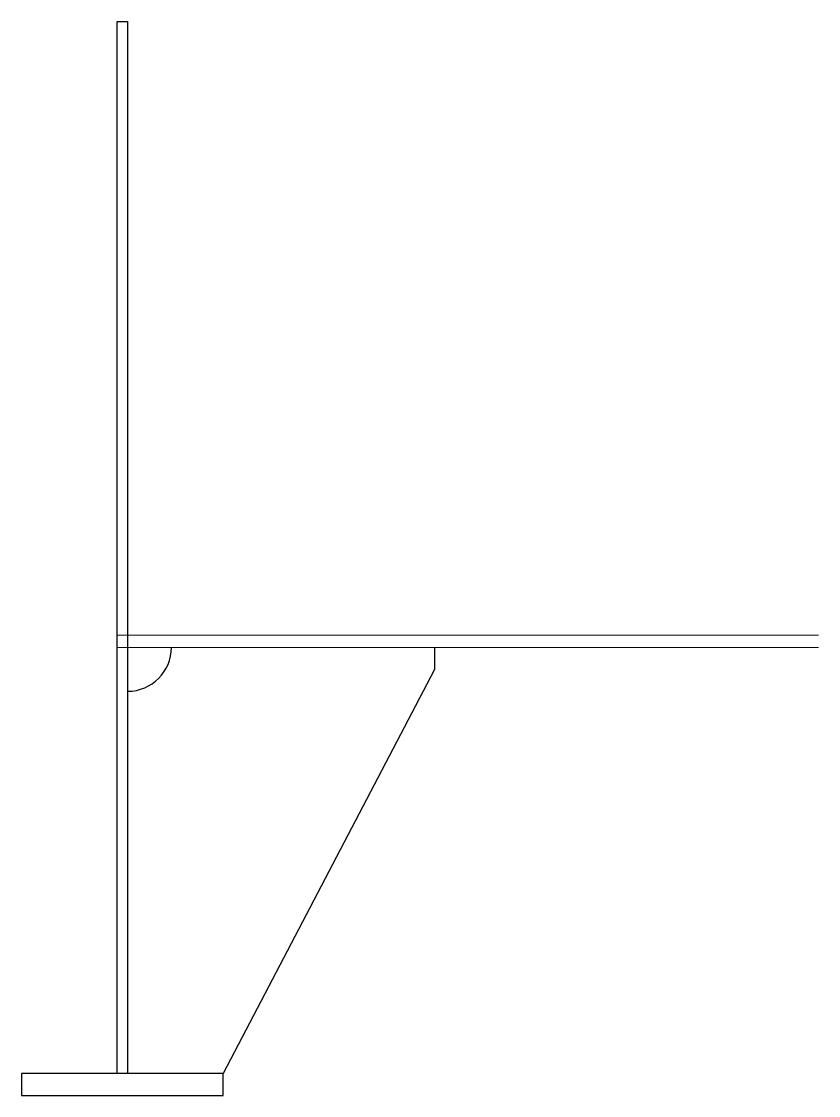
# Model space of a CAD drawing. Header units: millimetres. Extents: x 430 to 1339, y 323 to 1548.
import ezdxf

# ---------------------------------------------------------------- set-up
doc = ezdxf.new("R2010")
doc.units = ezdxf.units.MM
doc.layers.add('100-DF1', color=7, linetype='Continuous')

msp = doc.modelspace()

# ---------------------------------------------------------------- linework, layer by layer
at = {"color": 7, "linetype": 'Continuous', "ltscale": 3}
msp.add_lwpolyline([(900.6, 834.3), (900.6, 809.3), (659.6, 348.2)], dxfattribs=at)
msp.add_arc((550.6, 834.3), 50, 270, 0, dxfattribs=at)
at = {"layer": '100-DF1', "color": 7, "linetype": 'Continuous', "lineweight": 15}
for p, q in [((550.6, 848.3), (538.6, 848.3)), ((1338.6, 848.3), (550.6, 848.3)), ((1338.6, 848.3), (550.6, 848.3)), ((550.6, 834.3), (538.6, 834.3)), ((550.6, 834.3), (538.6, 834.3)), ((1338.6, 834.3), (550.6, 834.3)), ((1338.6, 834.3), (550.6, 834.3))]:
    msp.add_line(p, q, dxfattribs=at)
at = {"layer": '100-DF1', "color": 7, "linetype": 'Continuous'}
for points in [[(538.6, 1548.2), (550.6, 1548.2), (550.6, 348.2), (538.6, 348.2)], [(429.6, 323.2), (659.6, 323.2), (659.6, 348.2), (429.6, 348.2)]]:
    msp.add_lwpolyline(points, close=True, dxfattribs=at)

doc.saveas('drawing.dxf')
